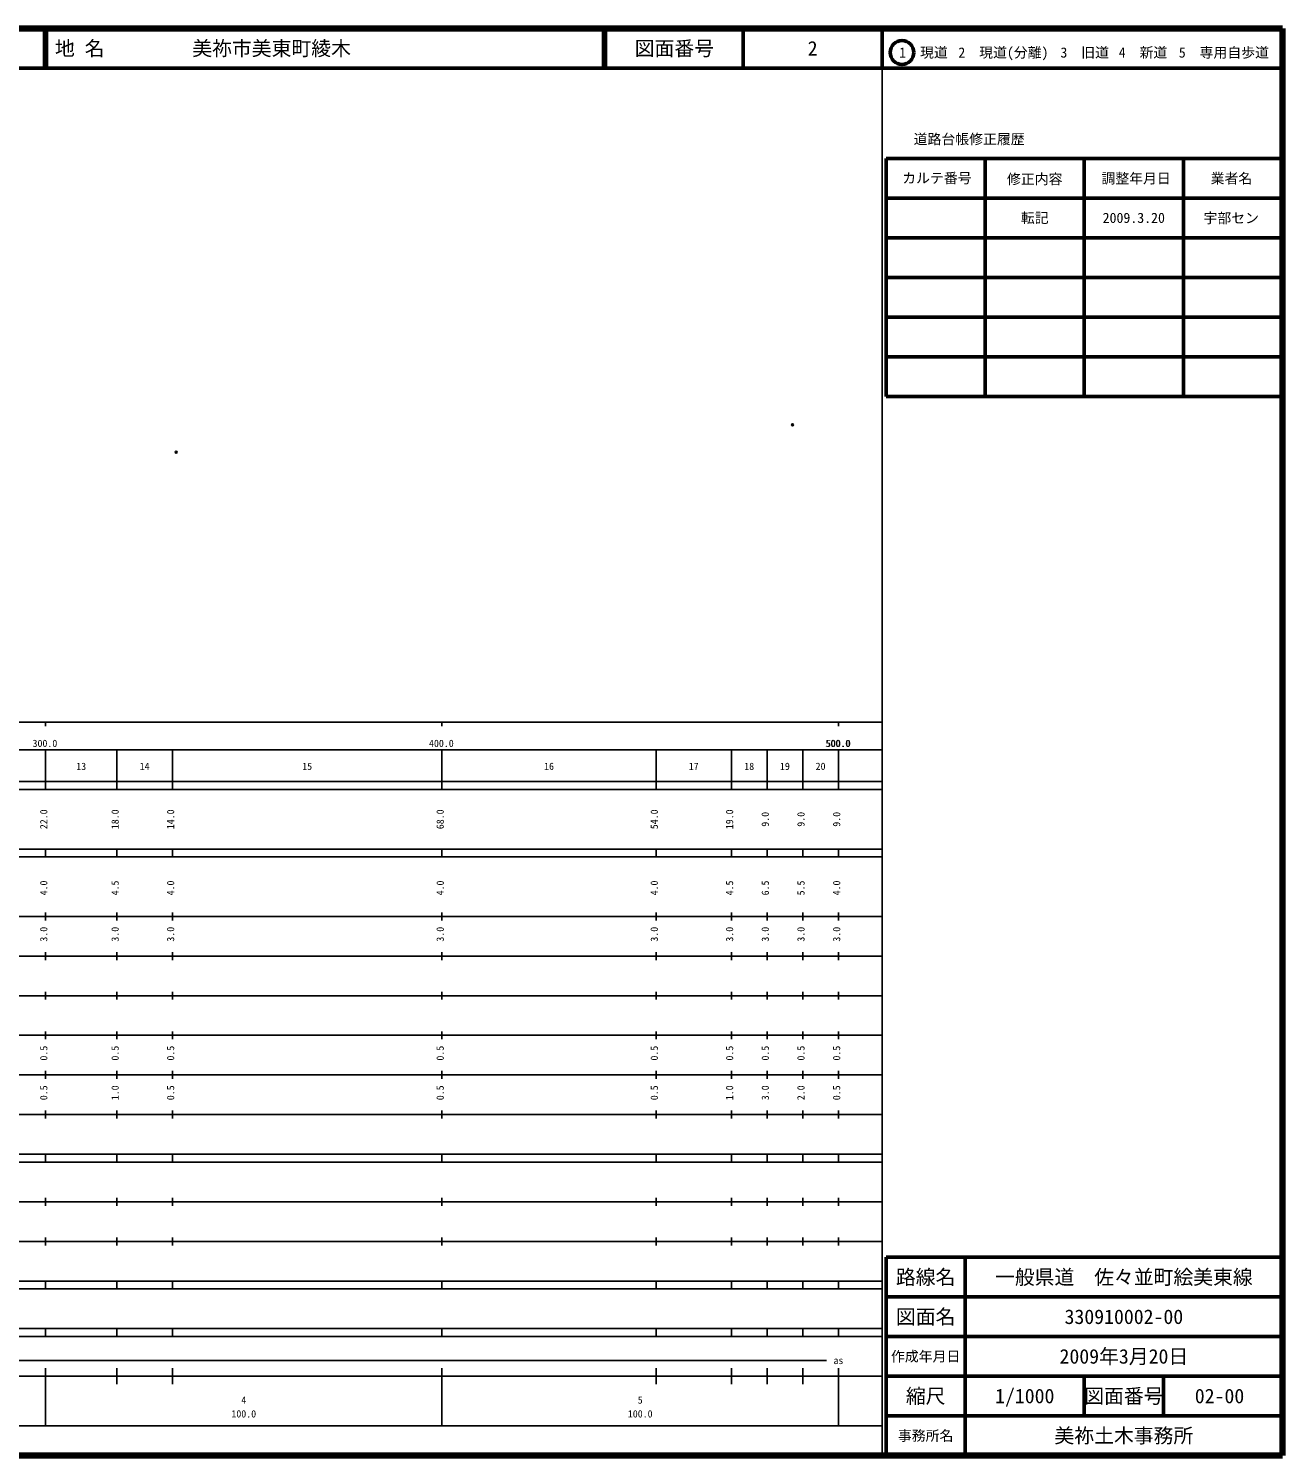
# Model space of a CAD drawing. Units: millimetres on the paper. Extents: x 40 to 680, y 20 to 380.
# Drawn here: x 363.7 to 680, y 20 to 380 of the extents above; entities that cross this region are included whole.
import ezdxf
from ezdxf.enums import TextEntityAlignment as Align

# ---------------------------------------------------------------- set-up
doc = ezdxf.new("R2010")
doc.units = ezdxf.units.MM
doc.header["$PDMODE"] = 32
doc.header["$PDSIZE"] = 0.5
doc.layers.add('M-OTRS', color=6, linetype='Continuous')
doc.layers.add('M-TTL-TXT', color=7, linetype='Continuous')
for name, color, linetype, lineweight in [('M-TTL', 2, 'Continuous', 140), ('M-TTL-BAND', 7, 'Continuous', 25), ('M-TTL-FRAM', 2, 'Continuous', 50), ('M-TTL-LINE', 7, 'Continuous', 50)]:
    doc.layers.add(name, color=color, linetype=linetype, lineweight=lineweight)
doc.styles.add('ＭＳ ゴシック', font='')
doc.styles.get('ＭＳ ゴシック').set_extended_font_data('MS Gothic')

msp = doc.modelspace()

# ---------------------------------------------------------------- linework, layer by layer
at = {"layer": 'M-OTRS'}
for p in [(556.434, 280.05), (400.973, 273.096)]:
    msp.add_point(p, dxfattribs=at)
at = {"layer": 'M-TTL'}
for p, q in [((680, 380), (40, 380)), ((680, 20), (680, 380)), ((40, 20), (680, 20))]:
    msp.add_line(p, q, dxfattribs=at)
at = {"layer": 'M-TTL-BAND'}
for p, q in [((579, 20), (579, 370)), ((40, 205), (579, 205)), ((368, 205), (368, 204)), ((468, 205), (468, 204)), ((568, 205), (568, 204)), ((68, 198), (579, 198)), ((368, 188), (368, 198)), ((386, 188), (386, 198)), ((400, 188), (400, 198)), ((468, 188), (468, 198)), ((522, 188), (522, 198)), ((541, 188), (541, 198)), ((550, 188), (550, 198)), ((559, 188), (559, 198)), ((568, 188), (568, 198)), ((40, 190), (579, 190)), ((40, 188), (579, 188)), ((40, 173), (579, 173)), ((368, 171), (368, 173)), ((386, 171), (386, 173)), ((400, 171), (400, 173)), ((468, 171), (468, 173)), ((522, 171), (522, 173)), ((541, 171), (541, 173)), ((550, 171), (550, 173)), ((559, 171), (559, 173)), ((568, 171), (568, 173)), ((40, 171), (579, 171)), ((40, 156), (579, 156)), ((368, 155), (368, 157)), ((386, 155), (386, 157)), ((400, 155), (400, 157)), ((468, 155), (468, 157)), ((522, 155), (522, 157)), ((541, 155), (541, 157)), ((550, 155), (550, 157)), ((559, 155), (559, 157)), ((568, 155), (568, 157)), ((46, 146), (579, 146)), ((368, 145), (368, 147)), ((386, 145), (386, 147)), ((400, 145), (400, 147)), ((468, 145), (468, 147)), ((522, 145), (522, 147)), ((541, 145), (541, 147)), ((550, 145), (550, 147)), ((559, 145), (559, 147)), ((568, 145), (568, 147)), ((368, 135), (368, 137)), ((386, 135), (386, 137)), ((400, 135), (400, 137)), ((468, 135), (468, 137)), ((522, 135), (522, 137)), ((541, 135), (541, 137)), ((550, 135), (550, 137)), ((559, 135), (559, 137)), ((568, 135), (568, 137)), ((52, 136), (579, 136)), ((46, 126), (579, 126)), ((368, 125), (368, 127)), ((386, 125), (386, 127)), ((400, 125), (400, 127)), ((468, 125), (468, 127)), ((522, 125), (522, 127)), ((541, 125), (541, 127)), ((550, 125), (550, 127)), ((559, 125), (559, 127)), ((568, 125), (568, 127)), ((52, 116), (579, 116)), ((368, 115), (368, 117)), ((386, 115), (386, 117)), ((400, 115), (400, 117)), ((468, 115), (468, 117)), ((522, 115), (522, 117)), ((541, 115), (541, 117)), ((550, 115), (550, 117)), ((559, 115), (559, 117)), ((568, 115), (568, 117)), ((46, 106), (579, 106)), ((368, 105), (368, 107)), ((386, 105), (386, 107)), ((400, 105), (400, 107)), ((468, 105), (468, 107)), ((522, 105), (522, 107)), ((541, 105), (541, 107)), ((550, 105), (550, 107)), ((559, 105), (559, 107)), ((568, 105), (568, 107)), ((40, 96), (579, 96)), ((40, 94), (579, 94)), ((368, 94), (368, 96)), ((386, 94), (386, 96)), ((400, 94), (400, 96)), ((468, 94), (468, 96)), ((522, 94), (522, 96)), ((541, 94), (541, 96)), ((550, 94), (550, 96)), ((559, 94), (559, 96)), ((568, 94), (568, 96)), ((49, 84), (579, 84)), ((368, 83), (368, 85)), ((386, 83), (386, 85)), ((400, 83), (400, 85)), ((468, 83), (468, 85)), ((522, 83), (522, 85)), ((541, 83), (541, 85)), ((550, 83), (550, 85)), ((559, 83), (559, 85)), ((568, 83), (568, 85)), ((40, 74), (579, 74)), ((368, 73), (368, 75)), ((386, 73), (386, 75)), ((400, 73), (400, 75)), ((468, 73), (468, 75)), ((522, 73), (522, 75)), ((541, 73), (541, 75)), ((550, 73), (550, 75)), ((559, 73), (559, 75)), ((568, 73), (568, 75)), ((40, 64), (579, 64)), ((40, 62), (579, 62)), ((368, 62), (368, 64)), ((386, 62), (386, 64)), ((400, 62), (400, 64)), ((468, 62), (468, 64)), ((522, 62), (522, 64)), ((541, 62), (541, 64)), ((550, 62), (550, 64)), ((559, 62), (559, 64)), ((568, 62), (568, 64)), ((40, 52), (579, 52)), ((368, 50), (368, 52)), ((386, 50), (386, 52)), ((400, 50), (400, 52)), ((468, 50), (468, 52)), ((522, 50), (522, 52)), ((541, 50), (541, 52)), ((550, 50), (550, 52)), ((559, 50), (559, 52)), ((568, 50), (568, 52)), ((40, 50), (579, 50)), ((71, 44), (565, 44)), ((40, 40), (579, 40)), ((368, 27.5), (368, 42)), ((386, 38), (386, 42)), ((400, 38), (400, 42)), ((468, 27.5), (468, 42)), ((522, 38), (522, 42)), ((541, 38), (541, 42)), ((550, 38), (550, 42)), ((559, 38), (559, 42)), ((568, 27.5), (568, 42)), ((68, 27.5), (579, 27.5))]:
    msp.add_line(p, q, dxfattribs=at)
at = {"layer": 'M-TTL-FRAM'}
for p, q in [((580, 347.197), (580, 287.197)), ((580, 347.197), (680, 347.197)), ((580, 287.197), (680, 287.197)), ((680, 70), (580, 70)), ((580, 70), (580, 20))]:
    msp.add_line(p, q, dxfattribs=at)
at = {"layer": 'M-TTL-LINE'}
for p, q in [((367.75, 380), (367.75, 370)), ((368.25, 380), (368.25, 370)), ((508.747, 380), (508.747, 370)), ((509.247, 380), (509.247, 370)), ((543.997, 380), (543.997, 370)), ((579, 380), (579, 370)), ((40, 370), (680, 370)), ((605, 347.197), (605, 287.197)), ((630, 347.197), (630, 287.197)), ((655, 347.197), (655, 287.197)), ((580, 337.197), (680, 337.197)), ((580, 327.197), (680, 327.197)), ((580, 317.197), (680, 317.197)), ((580, 307.197), (680, 307.197)), ((580, 297.197), (680, 297.197)), ((600, 70), (600, 20)), ((680, 60), (580, 60)), ((680, 50), (580, 50)), ((680, 40), (580, 40)), ((630, 40), (630, 30)), ((650, 40), (650, 30)), ((680, 30), (580, 30))]:
    msp.add_line(p, q, dxfattribs=at)
msp.add_circle((584.031, 373.958), 3, dxfattribs=at)

# ---------------------------------------------------------------- texts
at = {"layer": 'M-TTL-BAND', "style": 'ＭＳ ゴシック'}
for s, p in [('300.0', (367.844, 198.195)), ('400.0', (467.844, 198.195)), ('500.0', (567.844, 198.195)), ('500.0', (568, 198.195)), ('13', (377, 192.405)), ('14', (393, 192.405)), ('15', (434, 192.405)), ('16', (495, 192.405)), ('17', (531.5, 192.405)), ('18', (545.5, 192.405)), ('19', (554.5, 192.405)), ('20', (563.5, 192.405)), ('as', (568, 42.5)), ('4', (418, 32.523)), ('5', (518, 32.523)), ('100.0', (418, 29.033)), ('100.0', (518, 29.033))]:
    msp.add_text(s, height=1.833, dxfattribs=at).set_placement(p, align=Align.BOTTOM_CENTER)
for s, p in [('22.0', (369, 180.5)), ('18.0', (387, 180.5)), ('14.0', (401, 180.5)), ('68.0', (469, 180.5)), ('54.0', (523, 180.5)), ('19.0', (542, 180.5)), ('9.0', (551, 180.5)), ('9.0', (560, 180.5)), ('9.0', (569, 180.5)), ('4.0', (369, 163.174)), ('4.5', (387, 163.174)), ('4.0', (401, 163.174)), ('4.0', (469, 163.174)), ('4.0', (523, 163.174)), ('4.5', (542, 163.174)), ('6.5', (551, 163.174)), ('5.5', (560, 163.174)), ('4.0', (569, 163.174)), ('3.0', (369, 151.5)), ('3.0', (387, 151.5)), ('3.0', (401, 151.5)), ('3.0', (469, 151.5)), ('3.0', (523, 151.5)), ('3.0', (542, 151.5)), ('3.0', (551, 151.5)), ('3.0', (560, 151.5)), ('3.0', (569, 151.5)), ('0.5', (369, 121.5)), ('0.5', (387, 121.5)), ('0.5', (401, 121.5)), ('0.5', (469, 121.5)), ('0.5', (523, 121.5)), ('0.5', (542, 121.5)), ('0.5', (551, 121.5)), ('0.5', (560, 121.5)), ('0.5', (569, 121.5)), ('0.5', (369, 111.5)), ('1.0', (387, 111.5)), ('0.5', (401, 111.5)), ('0.5', (469, 111.5)), ('0.5', (523, 111.5)), ('1.0', (542, 111.5)), ('3.0', (551, 111.5)), ('2.0', (560, 111.5)), ('0.5', (569, 111.5))]:
    msp.add_text(s, height=1.833, rotation=90, dxfattribs=at).set_placement(p, align=Align.BOTTOM_CENTER)
at = {"layer": 'M-TTL-TXT', "style": 'ＭＳ ゴシック'}
for s, p in [('地 名', (370.38, 375)), ('美祢市美東町綾木', (405.024, 375))]:
    msp.add_text(s, height=3.666, dxfattribs=at).set_placement(p, align=Align.MIDDLE_LEFT)
for s, height, p in [('図面番号', 3.666, (526.622, 375)), ('2', 3.666, (561.497, 375)), ('1\u3000現道', 2.566, (589.448, 373.958)), ('2\u3000現道(分離)', 2.566, (609.619, 373.958)), ('3\u3000旧道', 2.566, (630.121, 373.958)), ('4\u3000新道', 2.566, (644.824, 373.958)), ('5\u3000専用自歩道', 2.566, (665.228, 373.958)), ('道路台帳修正履歴', 2.566, (600.968, 352.113)), ('カルテ番号', 2.566, (592.839, 342.277)), ('修正内容', 2.566, (617.509, 342.023)), ('調整年月日', 2.566, (643.089, 342.197)), ('業者名', 2.566, (667.134, 342.197)), ('転記', 2.566, (617.5, 332.245)), ('2009.3.20', 2.566, (642.5, 332.245)), ('宇部セン', 2.566, (667.077, 332.189)), ('路線名', 3.666, (590, 65)), ('路線名', 3.666, (590, 65)), ('一般県道\u3000佐々並町絵美東線', 3.666, (640, 65)), ('図面名', 3.666, (590, 55)), ('図面名', 3.666, (590, 55)), ('330910002-00', 3.666, (640, 55)), ('2009年3月20日', 3.666, (640, 45)), ('作成年月日', 2.566, (590, 45)), ('作成年月日', 2.566, (590, 45)), ('縮尺', 3.666, (590, 35)), ('縮尺', 3.666, (590, 35)), ('1/1000', 3.666, (615, 35)), ('図面番号', 3.666, (640, 35)), ('図面番号', 3.666, (640, 35)), ('02-00', 3.666, (664.125, 35)), ('事務所名', 2.566, (590, 25)), ('事務所名', 2.566, (590, 25)), ('美祢土木事務所', 3.666, (640, 25))]:
    msp.add_text(s, height=height, dxfattribs=at).set_placement(p, align=Align.MIDDLE_CENTER)

doc.saveas('drawing.dxf')
